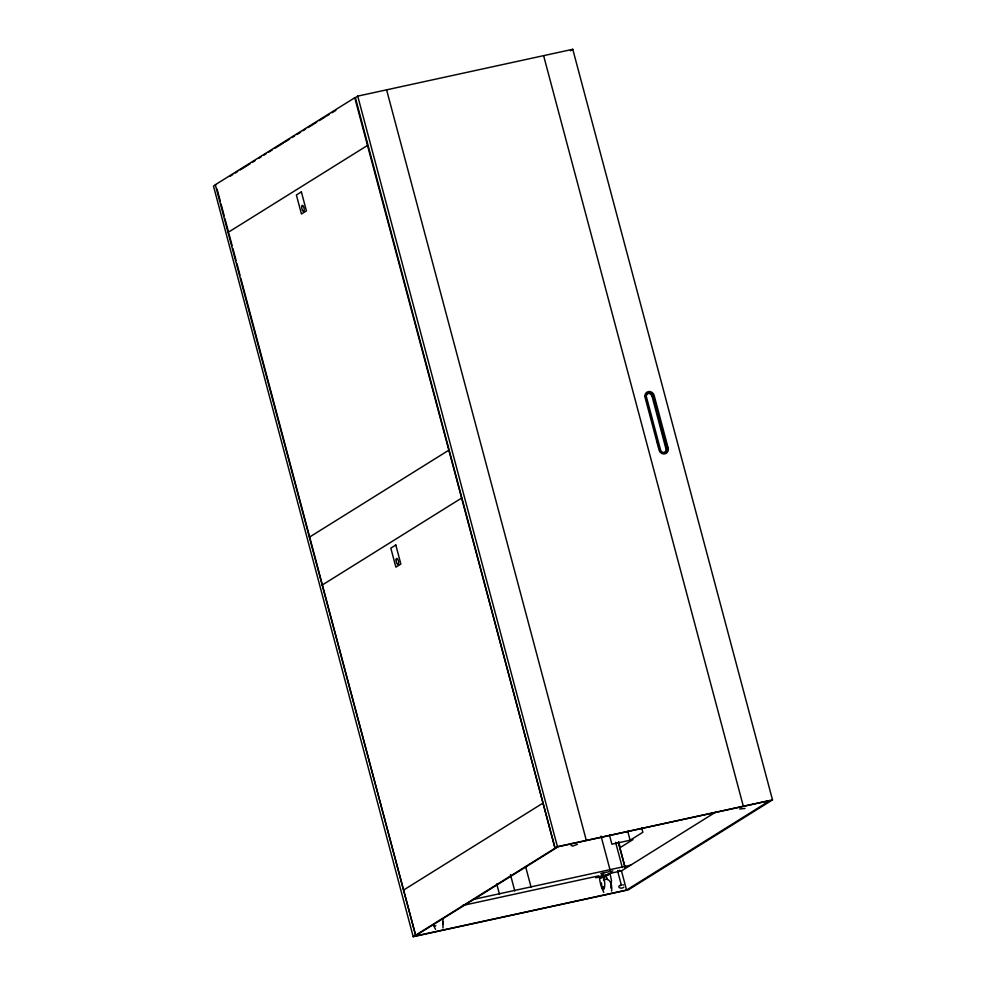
<?xml version="1.0" encoding="UTF-8"?>
<svg xmlns="http://www.w3.org/2000/svg" width="986" height="986" viewBox="0 0 986 986"><rect width="100%" height="100%" fill="white"/><g stroke="black" fill="none" stroke-linecap="round" stroke-linejoin="round"><path stroke-width="1.48" d="M443.01 918.989L442.726 924.412M601.509 882.914L601.867 887.942L603.777 892.404M604.11 887.844L603.457 886.932M611.493 891.11C612.602 886.414 610.383 876.381 603.531 880.017M443.022 927.937L442.899 921.848M435.837 925.706L434.863 926.359L434.062 925.571M603.629 887.905L603.568 886.932M620.65 885.514L621.155 884.639M577.402 844.361L572.804 846.05L570.993 845.544M603.555 887.708L602.766 886.882M617.606 871.02L620.009 870.416L617.63 871.057L621.426 885.379M215.885 184.616L213.494 186.107L413.22 936.7L628.267 889.877L772.506 799.892L572.78 49.3L357.733 96.123L355.342 97.614L555.056 848.207L354.775 97.737L215.318 184.739L415.599 935.209L240.806 278.262M230.243 176.149L232.733 174.596M235.21 173.055L237.688 171.502M240.165 169.962L250.087 163.775M252.564 162.222L255.029 160.693M258.714 158.389L261.179 156.86M263.656 155.307L266.134 153.767M268.611 152.214L272.333 149.897M274.811 148.344L283.487 142.933M284.72 142.169L289.625 139.112M292.078 137.572L294.531 136.043M296.983 134.515L300.656 132.223M303.121 130.694L305.598 129.141M308.076 127.601L316.752 122.178M319.23 120.637L325.429 116.767M228.049 232.425L367.507 145.423M570.401 50.791L572.78 49.3M309.382 537.185L448.84 450.183M322.163 585.068L461.621 498.066M661.988 452.845A3.537 3.266 58 0 0 666.166 449.752L652.066 396.286L652.855 395.793L652.485 394.844A3.537 3.266 58 0 0 646.249 396.199L660.731 450.614A3.537 3.266 58 0 0 666.955 449.259L652.855 395.793M666.031 448.766L666.819 448.26M403.557 890.075L543.015 803.072M413.22 936.7L557.447 846.715L772.506 799.892M609.521 835.278L611.899 844.201L630.116 840.232L642.86 832.283L641.676 827.821M632.95 839.616L620.206 847.566L618.616 841.625M607.524 875.223L611.936 872.474M609.459 873.51L621.463 870.897L716.465 811.626M626.566 890.038L770.004 800.558L558.322 846.654L414.884 936.133L626.566 890.038L621.463 870.897M326.736 115.978L329.336 114.376M331.949 112.786L335.856 110.407M620.638 885.514L620.823 885.416M607.931 874.089C610.679 874.249 598.983 877.602 600.955 875.913M623.633 884.898L622.721 884.898M744.972 808.483L739.562 808.976M620.847 885.083C615.843 886.352 620.946 889.902 623.842 887.227M602.668 873.448C605.404 872.783 601.127 875.876 601.177 873.744M610.802 888.041L611.493 880.35L610.1 874.064L602.594 875.704L599.402 877.7C602.557 899.244 607.117 886.439 603.272 876.147L600.08 878.144L606.513 876.739L607.253 879.475M472.997 899.503L630.633 865.178M601.14 873.436L612.935 870.872M462.335 905.542L598.946 875.802M595.729 877.799L601.633 876.517M435.529 929.317L433.791 925.903M652.066 396.286L651.684 395.349A3.537 3.266 58 0 0 646.409 394.314M618.382 842.389L625.112 867.606M657.231 441.42L658.389 445.795M543.606 55.66L743.321 806.24M627.737 831.309L630.116 840.232M618.395 842.303L625.124 867.569M615.609 842.315L622.326 867.581M601.041 836.054L610.137 870.231M386.598 89.837L586.313 840.429M357.733 96.123L557.447 846.715M525.6 866.632L531.146 887.437M510.452 874.644L514.803 890.987M496.722 883.924L499.495 894.327M217.08 189.078L220.235 200.971M221.024 203.942L224.192 215.835M224.981 218.806L228.148 230.699M228.937 233.67L232.104 245.563M232.893 248.534L236.061 260.427M236.85 263.398L240.017 275.279M645.46 396.705A3.537 3.266 58 0 1 645.892 395.004M660.472 451.859A3.537 3.266 58 0 1 659.93 451.107M301.371 191.888L296.392 194.994L301.445 214.011L306.424 210.905L301.371 191.888M395.805 545.024L390.826 548.13L395.879 567.147L400.858 564.041L395.805 545.024M668.163 448.063L654.149 395.411A4.992 4.622 58 0 0 648.332 391.615A4.992 4.622 58 0 0 645.054 397.395L659.055 450.047A4.992 4.622 58 0 0 664.884 453.843A4.992 4.622 58 0 0 668.163 448.063M396.125 559.814A3.118 1.109 77.7 0 0 397.913 564.547A3.118 1.109 77.7 0 0 398.147 560.11A3.118 1.109 77.7 0 0 396.125 559.814M301.691 206.678A3.118 1.109 77.7 0 0 303.478 211.411A3.118 1.109 77.7 0 0 303.713 206.986A3.118 1.109 77.7 0 0 301.691 206.678"/></g></svg>
